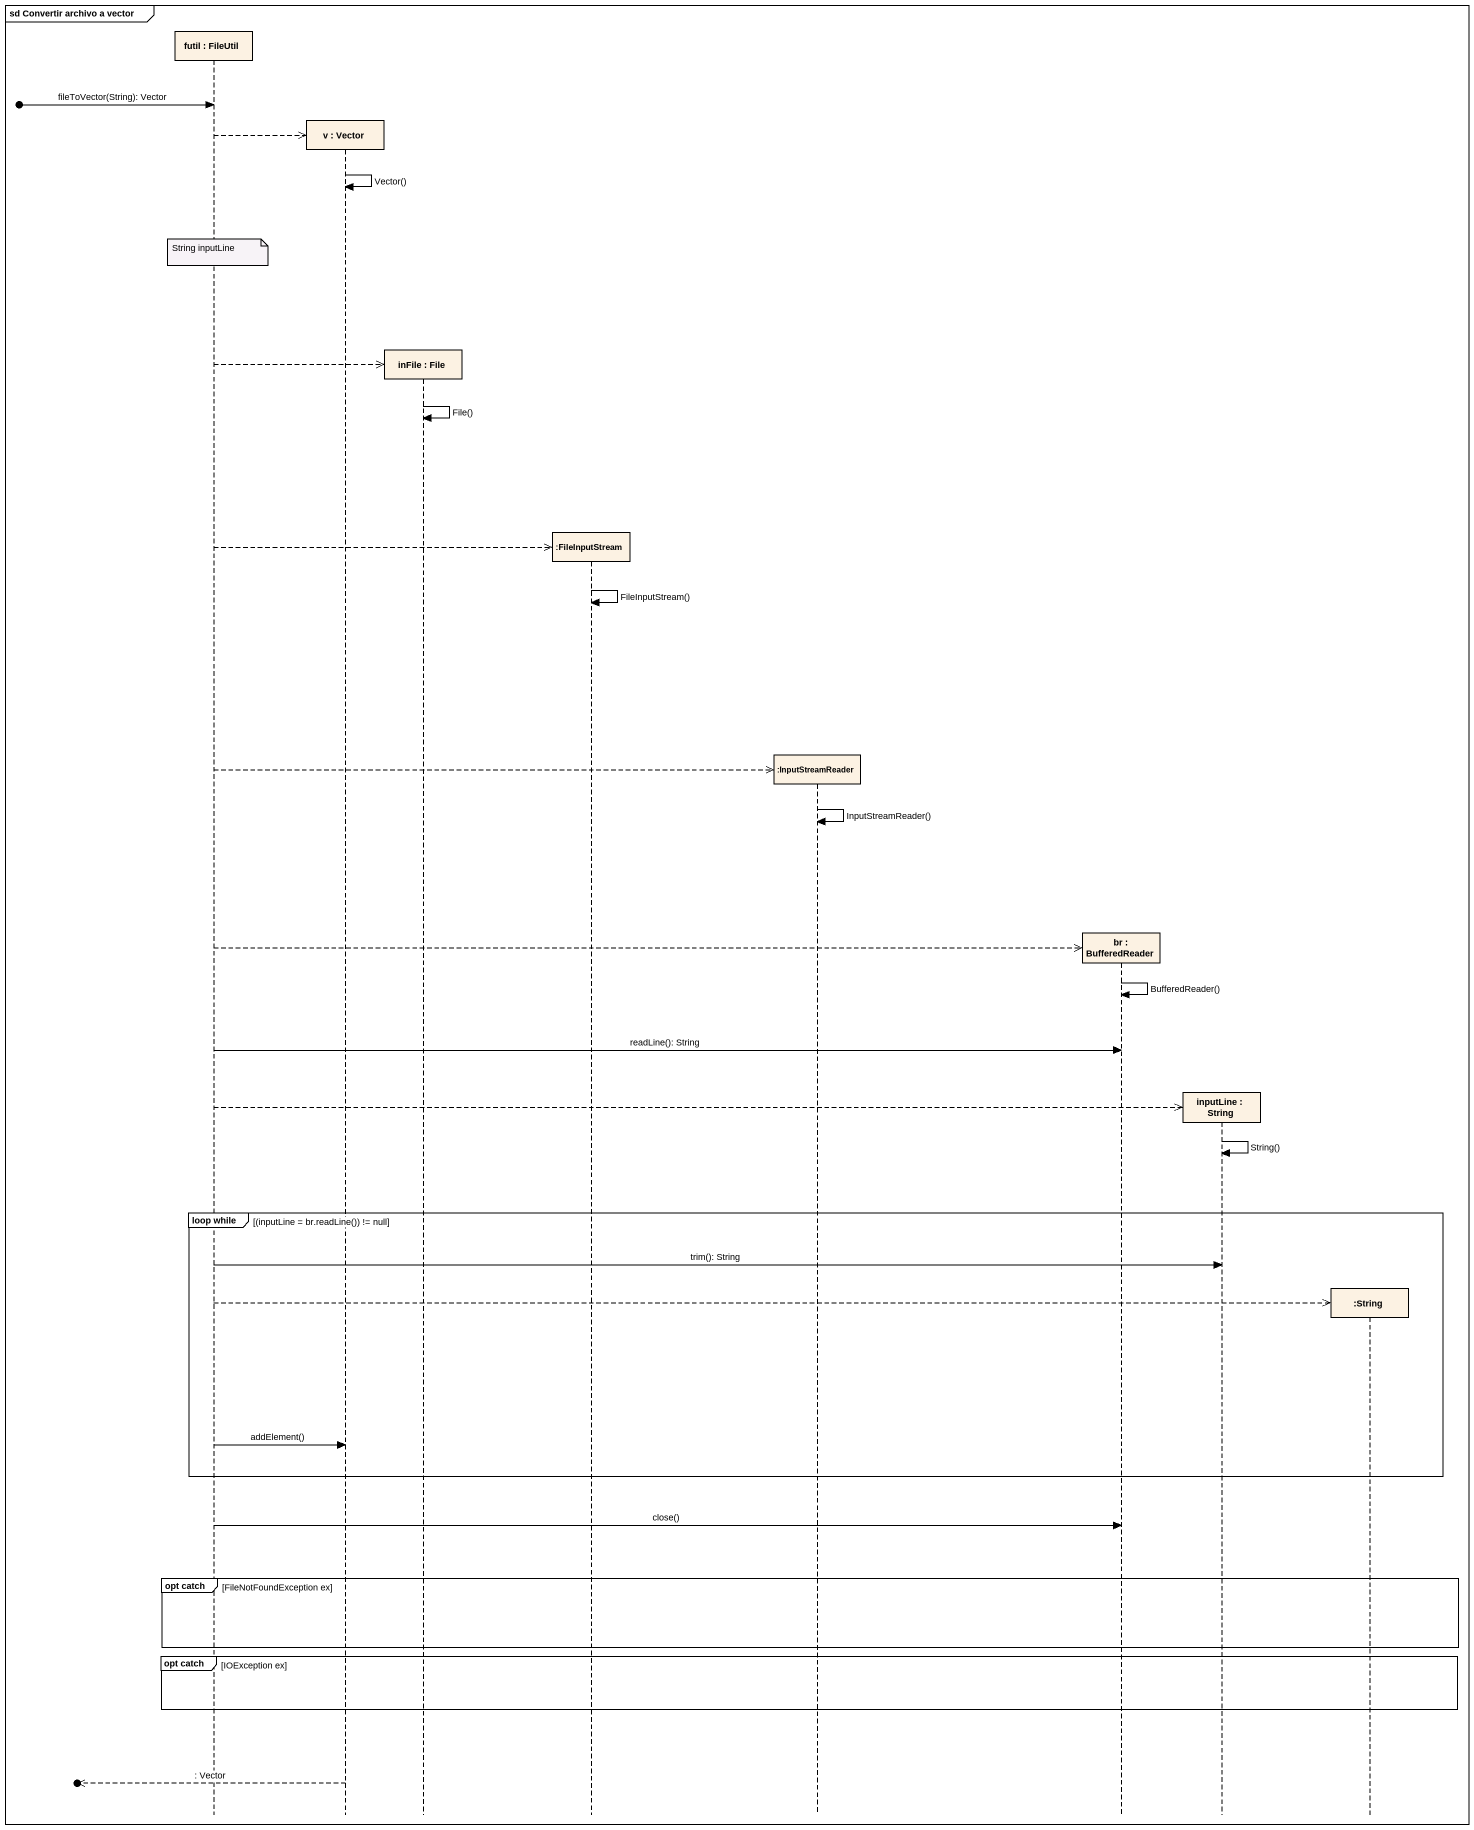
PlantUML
@startuml
mainframe sd Convertir archivo a vector
hide footbox
participant "futil : FileUtil" as futil
participant "v : Vector" as v
participant "inFile : File" as inFile
participant ":FileInputStream" as FileInputStream
participant ":InputStreamReader" as InputStreamReader
participant "br : BufferedReader" as br
participant "inputLine : String" as inputLine
participant ":String" as String

[o-> futil : fileToVector(String): Vector
futil -->> v **
v -> v : Vector()
note over futil : String inputLine
futil -->> inFile **
inFile -> inFile : File()
futil -->> FileInputStream **
FileInputStream -> FileInputStream : FileInputStream()
futil -->> InputStreamReader **
InputStreamReader -> InputStreamReader : InputStreamReader()
futil -->> br **
br -> br : BufferedReader()
futil -> br : readLine(): String
futil -->> inputLine **
inputLine -> inputLine : String()
group loop while [(inputLine = br.readLine()) != null]
  futil -> inputLine : trim(): String
  futil -->> String **
  futil -> v : addElement()
end
futil -> br : close()
group opt catch [FileNotFoundException ex]
end
group opt catch [IOException ex]
end
[o<<-- v : : Vector
@enduml
